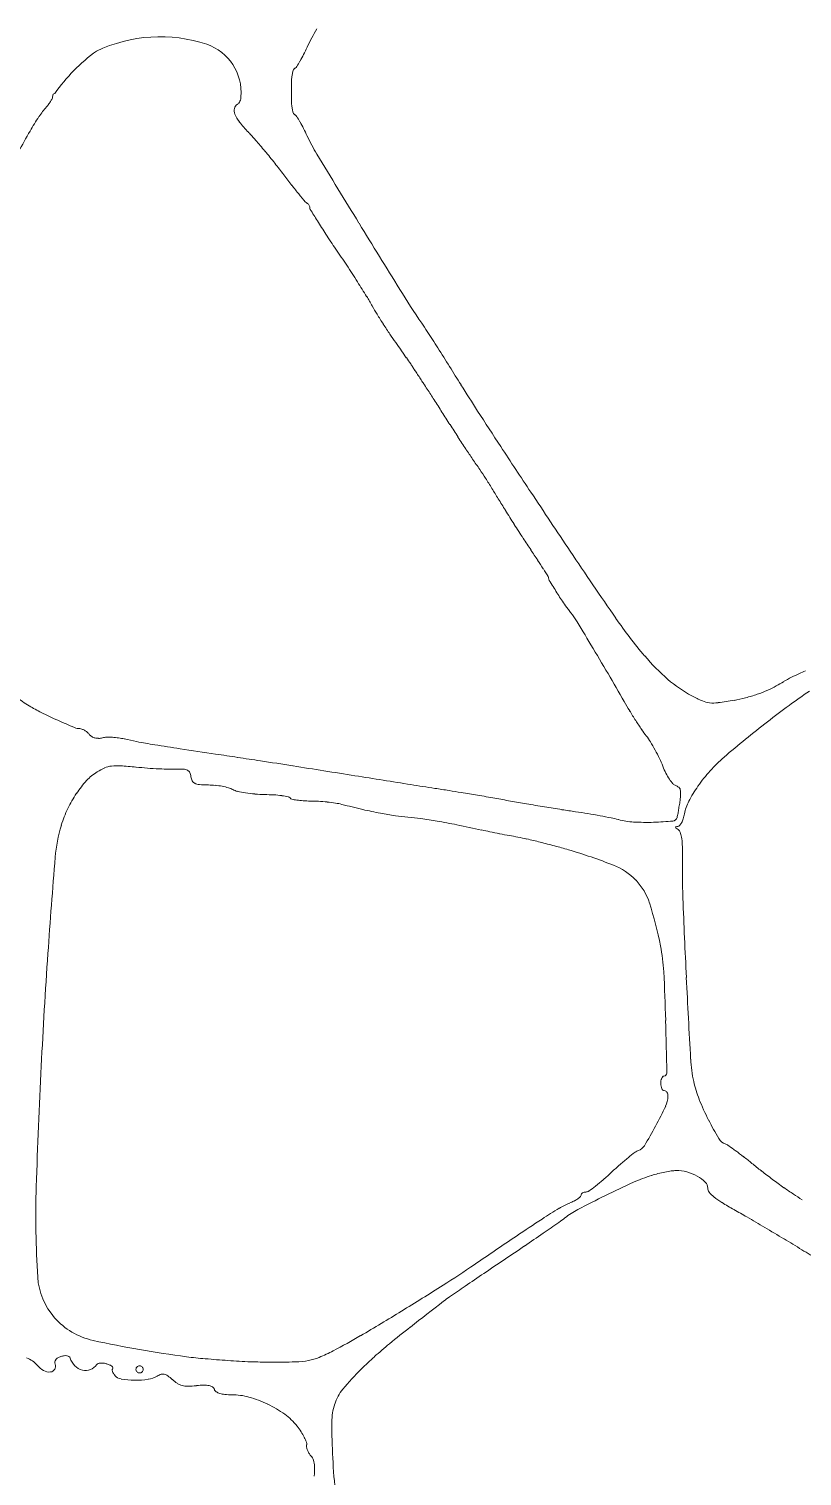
# Model space of a CAD drawing. Header units: millimetres. Extents: x 56222 to 3066687, y -650199 to -121287.
# Drawn here: x 138846.14 to 138853.09, y -183179.49 to -183166.49 of the extents above; entities that cross this region are included whole.
import ezdxf

# ---------------------------------------------------------------- set-up
doc = ezdxf.new("R2010")
doc.units = ezdxf.units.MM
doc.header["$MEASUREMENT"] = 0
doc.layers.add('FURNITURE', color=32, linetype='Continuous', lineweight=9)

msp = doc.modelspace()

# ---------------------------------------------------------------- linework, layer by layer
at = {"layer": 'FURNITURE', "lineweight": 0}
for q in [(138848.501, -183166.957), (138848.501, -183167.148)]:
    msp.add_line((138848.501, -183167.053), q, dxfattribs=at)
for centre, radius, start, end in [((138850.201, -183167.383), 1.722, 148.7523, 154.9293), ((138847.32, -183167.892), 1.332, 71.652, 115.4293), ((138847.588, -183167.062), 0.46, 355.3227, 70.8433), ((138847.692, -183167.988), 1.606, 126.0129, 145.1682), ((138847.437, -183166.116), 1.319, 329.7883, 332.719), ((138846.901, -183165.84), 1.921, 332.7189, 334.9293), ((138848.753, -183166.948), 0.251, 165.1139, 173.2611), ((138848.696, -183166.933), 0.193, 156.331, 165.1141), ((138848.547, -183166.868), 0.0301, 121.7174, 156.331), ((138848.506, -183166.8), 0.0497, 301.7175, 327.4625), ((138847.387, -183166.087), 1.376, 327.4625, 329.7884), ((138848.825, -183166.957), 0.324, 173.2612, 180), ((138846.083, -183166.992), 0.293, 324.21, 330.7743), ((138846.126, -183167.017), 0.244, 330.7743, 337.6216), ((138846.306, -183167.091), 0.0494, 337.6215, 0), ((138846.375, -183167.091), 0.0199, 93.9721, 179.9999), ((138847.953, -183167.098), 0.0933, 321.8905, 334.0956), ((138847.945, -183167.094), 0.102, 334.0956, 345.8374), ((138847.967, -183167.099), 0.0793, 345.8374, 0.0001), ((138848.825, -183167.148), 0.324, 180, 186.7388), ((138848.409, -183168.718), 2.611, 146.5092, 149.858), ((138846.84, -183167.68), 0.729, 137.8553, 146.5092), ((138846.072, -183166.985), 0.306, 317.8553, 324.21), ((138848.072, -183167.223), 0.087, 167.4035, 201.7564), ((138848.045, -183167.217), 0.0594, 121.7174, 167.4034), ((138848.242, -183167.155), 0.27, 201.7565, 218.9081), ((138847.988, -183167.126), 0.0477, 301.7175, 321.8907), ((138848.753, -183167.157), 0.251, 186.7389, 194.8861), ((138848.696, -183167.172), 0.193, 194.8859, 203.669), ((138848.547, -183167.237), 0.0301, 203.669, 238.2826), ((138848.506, -183167.305), 0.0497, 32.5375, 58.2825), ((138847.387, -183168.018), 1.376, 30.2116, 32.5375), ((138850.822, -183170.119), 5.401, 149.858, 152.1401), ((138849.145, -183166.426), 1.431, 218.908, 223.9023), ((138847.437, -183167.989), 1.319, 27.281, 30.2117), ((138846.901, -183168.266), 1.921, 25.0707, 27.2811), ((138846.824, -183168.66), 1.79, 40.8741, 43.9023), ((138843.449, -183171.581), 6.254, 39.6806, 40.8741), ((138850.201, -183166.722), 1.722, 205.0707, 211.2477), ((138842.999, -183171.954), 6.839, 38.5003, 39.6806), ((139016.517, -183065.808), 196.259, 211.24778, 211.45978), ((138844.358, -183170.873), 5.102, 37.0302, 38.5004), ((138854.433, -183163.273), 7.518, 217.0303, 217.9353), ((138851.984, -183165.181), 4.413, 217.9353, 219.284), ((138854.757, -183162.913), 7.996, 219.284, 219.9157), ((138848.656, -183168.017), 0.0418, 219.9158, 246.0376), ((138848.626, -183168.086), 0.0343, 47.3123, 66.0374), ((138848.615, -183168.097), 0.0493, 33.0388, 47.3124), ((138848.615, -183168.097), 0.0492, 18.7612, 33.0387), ((138848.63, -183168.093), 0.0342, 359.9999, 18.7612), ((138848.699, -183168.093), 0.0353, 180, 211.7159), ((138862.659, -183159.465), 16.446, 211.7158, 212.1373), ((138854.566, -183164.55), 6.888, 212.1373, 213.3089), ((138938.463, -183113.564), 104.754, 211.4598, 211.84161), ((138859.078, -183161.585), 12.288, 213.3089, 214.0684), ((138837.757, -183176.003), 13.451, 33.3245, 34.0685), ((138837.198, -183176.37), 14.12, 32.6073, 33.3246), ((138838.492, -183175.543), 12.584, 31.8982, 32.6073), ((138857.138, -183164.069), 9.023, 211.8417, 214.144), ((138847.344, -183170.033), 2.158, 29.2845, 31.8982), ((138851.209, -183167.866), 2.274, 209.2845, 211.4454), ((138853.723, -183166.329), 5.22, 211.4454, 212.6064), ((138853.833, -183166.258), 5.351, 212.6064, 213.7619), ((138851.835, -183167.593), 2.948, 213.7619, 215.5674), ((138846.712, -183171.14), 3.575, 32.7375, 34.144), ((138809.693, -183194.94), 47.585, 32.5257, 32.7375), ((138837.688, -183177.709), 14.444, 35.2344, 35.5674), ((138810.999, -183194.107), 46.036, 32.2777, 32.5256), ((138839.504, -183176.427), 12.22, 34.8569, 35.2343), ((138840.163, -183175.968), 11.418, 34.5136, 34.8569), ((138848.772, -183170.048), 0.97, 32.4229, 34.5136), ((138852.037, -183167.975), 2.898, 212.4229, 213.0339), ((138860.155, -183162.696), 12.582, 213.0339, 213.2393), ((138861.326, -183161.929), 13.981, 213.2392, 213.4437), ((138815.862, -183191.036), 40.284, 32.0035, 32.2776), ((138859.401, -183163.199), 11.675, 213.4437, 213.6777), ((138845.632, -183172.375), 4.871, 32.9312, 33.6776), ((138814.004, -183192.86), 42.554, 32.7796, 32.9311), ((138865.083, -183160.275), 17.759, 212.0036, 212.9052), ((138810.329, -183195.227), 46.925, 32.6198, 32.7795), ((138806.741, -183197.523), 51.185, 32.47, 32.6197), ((138900.076, -183137.632), 59.439, 212.90518, 213.27188), ((138863.26, -183161.558), 15.806, 212.47, 212.9515), ((138861.519, -183162.687), 13.732, 212.9515, 213.4867), ((138860.631, -183163.274), 12.667, 213.4866, 213.9814), ((138931.825, -183116.799), 97.413, 213.27185, 213.56085), ((138851.122, -183169.683), 1.2, 213.9813, 216.7701), ((138849.406, -183170.965), 0.942, 33.3842, 36.7701), ((138844.439, -183174.239), 6.891, 32.6038, 33.3842), ((138843.763, -183174.671), 7.693, 31.7983, 32.6038), ((138843.538, -183174.81), 7.957, 31.013, 31.7984), ((139077.372, -183020.241), 272.076, 213.56087, 213.69517), ((138856.37, -183167.096), 7.014, 211.013, 212.0091), ((138863.28, -183162.777), 15.163, 212.0091, 212.5688), ((138863.439, -183162.676), 15.352, 212.5688, 213.1271), ((138857.261, -183166.707), 7.975, 213.1271, 214.0386), ((138843.779, -183175.814), 8.294, 33.2871, 34.0386), ((138881.223, -183151.032), 36.32, 213.6952, 214.8455), ((138846.829, -183173.811), 4.645, 32.1272, 33.2871), ((138841.285, -183177.293), 11.193, 31.7136, 32.1273), ((138850.786, -183171.421), 0.0234, 0, 31.7137), ((138850.852, -183171.421), 0.042, 180.0001, 211.8644), ((138862.849, -183163.964), 14.168, 211.8643, 212.3907), ((138855.052, -183168.91), 4.935, 212.3907, 213.8215), ((138851.609, -183171.217), 0.79, 213.8215, 219.3616), ((138850.511, -183172.118), 0.63, 31.5863, 39.3616), ((138818.257, -183191.95), 38.494, 31.1785, 31.5862), ((138855.241, -183169.121), 4.662, 214.8456, 220.0673), ((138830.05, -183184.814), 24.709, 30.479, 31.1785), ((138853.121, -183170.904), 1.891, 220.0673, 229.0501), ((138833.331, -183182.883), 20.902, 29.686, 30.479), ((138852.637, -183171.462), 1.152, 229.05, 242.071), ((138854.173, -183174.623), 2.593, 117.044, 118.8726), ((138854.09, -183174.461), 2.411, 115.1935, 117.0441), ((138853.404, -183173.002), 0.798, 110.9753, 115.1934), ((138852.682, -183171.376), 1.25, 242.0709, 246.9188), ((138852.223, -183171.116), 1.427, 284.5214, 288.8994), ((138852.268, -183171.249), 1.287, 288.8994, 293.4595), ((138852.532, -183171.858), 0.624, 293.4595, 301.299), ((138853.78, -183173.91), 1.778, 118.8727, 121.299), ((138856.76, -183177.743), 6.415, 124.2081, 126.21), ((138846.955, -183171.227), 1.569, 233.737, 238.8763), ((138846.901, -183171.316), 1.465, 238.8763, 243.7061), ((138854.409, -183170.867), 3.36, 209.6861, 211.3293), ((138852.281, -183172.317), 0.227, 246.9188, 264.0372), ((138852.291, -183172.223), 0.322, 264.0372, 277.4963), ((138851.847, -183168.843), 3.73, 277.4963, 279.7305), ((138852.263, -183171.273), 1.266, 279.7305, 284.5214), ((138858.227, -183179.746), 8.898, 126.21, 127.7765), ((138848.257, -183168.572), 4.526, 243.7061, 245.79), ((138849.615, -183165.551), 7.838, 245.79, 246.9781), ((138855.424, -183170.249), 4.549, 211.3293, 212.6388), ((138855.103, -183170.455), 4.167, 212.6388, 213.9634), ((138858.608, -183180.237), 9.519, 127.7765, 129.2948), ((138846.599, -183172.65), 0.125, 246.9781, 270), ((138846.599, -183172.825), 0.0502, 68.1596, 90), ((138846.562, -183172.918), 0.15, 58.5227, 68.1595), ((138846.548, -183172.941), 0.177, 49.4495, 58.5227), ((138846.559, -183172.928), 0.161, 39.6901, 49.4495), ((138846.759, -183172.763), 0.0993, 219.6902, 237.4668), ((138846.759, -183172.762), 0.1, 237.4668, 255.1334), ((138846.763, -183172.748), 0.114, 255.1333, 271.5493), ((138846.761, -183172.699), 0.164, 271.5493, 284.0894), ((138846.846, -183173.034), 0.182, 92.0243, 104.0893), ((138846.86, -183173.445), 0.594, 87.0222, 92.0243), ((138846.857, -183173.512), 0.66, 82.1396, 87.0222), ((138846.877, -183173.366), 0.513, 76.2461, 82.1396), ((138847.461, -183170.977), 1.946, 256.2461, 259.5468), ((138852.655, -183172.104), 1.216, 213.9634, 217.2781), ((138851.154, -183173.246), 0.671, 31.5871, 37.2781), ((138858.513, -183180.121), 9.37, 129.2947, 130.8312), ((138848.744, -183164.024), 9.017, 259.5468, 260.6049), ((138849.993, -183156.478), 16.665, 260.605, 261.3924), ((138857.061, -183109.785), 63.89, 261.39239, 261.68231), ((138850.343, -183173.745), 1.623, 28.646, 31.5871), ((138850.285, -183173.777), 1.689, 25.7295, 28.6459), ((138846.989, -183173.533), 0.438, 112.4358, 122.2278), ((138846.911, -183173.344), 0.235, 96.8032, 112.4358), ((138846.936, -183173.556), 0.448, 86.5043, 96.8033), ((138846.739, -183176.78), 3.678, 84.3204, 86.5044), ((138847.523, -183168.9), 4.241, 264.3204, 265.7055), ((138847.561, -183168.393), 4.75, 265.7054, 266.9779), ((138841.5, -183216.224), 43.68, 81.4194, 81.6823), ((138840.592, -183222.238), 49.762, 81.1811, 81.4195), ((138828.228, -183301.929), 130.407, 81.05111, 81.18105), ((138620.143, -184623.341), 1468.102, 81.029, 81.051001), ((138850.904, -183173.478), 1.002, 21.4161, 25.7295), ((138852.484, -183172.859), 0.695, 201.416, 207.0091), ((138853.303, -183174.092), 1.401, 130.8311, 137.9887), ((138847.333, -183173.869), 0.92, 137.0142, 146.1299), ((138847.012, -183173.57), 0.482, 122.2278, 137.0141), ((138847.534, -183168.906), 4.236, 266.9779, 268.2508), ((138847.431, -183172.284), 0.856, 268.2508, 272.4159), ((138847.499, -183173.91), 0.771, 87.579, 92.4159), ((138847.528, -183173.222), 0.0829, 62.6752, 87.579), ((138847.547, -183173.187), 0.0433, 24.2822, 62.6752), ((138847.46, -183173.226), 0.138, 8.091, 24.2821), ((138847.717, -183173.19), 0.121, 188.091, 207.0303), ((138847.652, -183173.223), 0.0481, 207.0304, 244.7887), ((139092.804, -181629.281), 1563.037, 261.028929, 261.038326), ((139083.947, -181685.437), 1506.187, 261.038369, 261.047995), ((138852.337, -183172.934), 0.531, 207.009, 213.8595), ((138852.248, -183172.993), 0.424, 213.8595, 220.934), ((138853.331, -183174.117), 1.439, 137.9887, 145.0064), ((138847.45, -183173.947), 1.061, 146.13, 154.6762), ((138847.68, -183173.162), 0.115, 244.7887, 265.8859), ((138847.767, -183171.963), 1.318, 265.8859, 269.4249), ((138847.747, -183173.93), 0.649, 83.9954, 89.4249), ((138847.734, -183174.048), 0.769, 79.2114, 83.9954), ((138847.751, -183173.96), 0.679, 74.3063, 79.2114), ((138847.886, -183173.48), 0.18, 61.141, 74.3064), ((138848.05, -183173.183), 0.159, 241.141, 257.277), ((138848.249, -183172.3), 1.064, 257.277, 261.2426), ((138848.274, -183172.137), 1.229, 261.2426, 265.2252), ((138848.281, -183172.058), 1.309, 265.2251, 269.0237), ((138848.229, -183175.083), 1.716, 86.2645, 89.0237), ((138848.274, -183174.4), 1.033, 82.2269, 86.2644), ((138848.262, -183174.49), 1.123, 79.2103, 82.2269), ((138848.467, -183173.41), 0.0243, 31.7174, 79.2103), ((139057.258, -181854.855), 1334.68, 261.048027, 261.057424), ((138876.579, -183003.065), 172.341, 261.05745, 261.09984), ((138848.063, -183185.163), 11.976, 80.5666, 81.0999), ((138844.005, -183209.586), 36.734, 80.3354, 80.5666), ((138843.549, -183212.264), 39.451, 80.1065, 80.3354), ((138851.967, -183173.237), 0.051, 220.9339, 254.5321), ((138851.936, -183173.348), 0.0634, 48.1807, 74.5321), ((138851.947, -183173.336), 0.0482, 15.7989, 48.1807), ((138851.269, -183173.32), 0.729, 352.1035, 356.8715), ((138851.884, -183173.354), 0.113, 356.8714, 15.7989), ((138853.15, -183173.991), 1.218, 145.0064, 152.4536), ((138847.474, -183173.959), 1.089, 154.6761, 163.0621), ((138848.509, -183173.385), 0.0242, 211.7175, 256.9498), ((138848.639, -183172.822), 0.602, 256.9498, 261.3523), ((138848.646, -183172.774), 0.65, 261.3523, 266.4153), ((138848.67, -183172.394), 1.031, 266.4154, 270), ((138848.67, -183174.616), 1.191, 86.5444, 90), ((138848.634, -183175.217), 1.793, 84.0014, 86.5443), ((138848.646, -183175.103), 1.678, 81.4267, 84.0014), ((138848.808, -183174.029), 0.592, 75.8259, 81.4267), ((138851.235, -183164.417), 9.322, 255.8259, 257.0151), ((138850.184, -183168.978), 4.642, 257.0151, 259.0188), ((138845.691, -183199.982), 26.983, 79.8022, 80.1066), ((138853.376, -183157.26), 16.425, 259.8022, 260.3103), ((138855.139, -183146.934), 26.9, 260.3104, 260.6615), ((138854.935, -183148.176), 25.641, 260.6614, 261.0155), ((138852.461, -183163.823), 9.8, 261.0154, 261.7415), ((138850.232, -183179.18), 5.718, 80.64, 81.7415), ((138849.662, -183173.111), 2.35, 349.1371, 350.1091), ((138849.468, -183173.077), 2.546, 350.109, 351.1621), ((138849.063, -183173.014), 2.957, 351.1621, 352.1035), ((138852.429, -183173.615), 0.405, 152.4536, 169.3748), ((138847.756, -183174.045), 1.383, 163.0621, 175.2569), ((138849.923, -183170.321), 3.273, 259.0188, 261.4006), ((138849.663, -183172.044), 1.531, 261.4006, 265.6054), ((138849.4, -183175.462), 1.898, 82.0256, 85.6053), ((138849.05, -183177.961), 4.421, 80.1229, 82.0256), ((138848.647, -183180.272), 6.767, 78.5879, 80.1229), ((138846.741, -183189.717), 16.402, 77.7956, 78.5879), ((138850.126, -183179.825), 6.372, 79.6245, 80.6401), ((138850.25, -183179.148), 5.683, 78.61, 79.6245), ((138851.149, -183174.684), 1.13, 75.2509, 78.61), ((138851.616, -183172.913), 0.702, 255.2508, 266.5859), ((138851.691, -183171.653), 1.964, 266.5858, 271.846), ((138851.657, -183170.598), 3.019, 271.846, 275.1323), ((138851.923, -183173.562), 0.0432, 275.1323, 343.5764), ((138851.755, -183173.513), 0.218, 343.5765, 349.137), ((138851.97, -183173.632), 0.022, 270.7283, 319.9314), ((138851.874, -183173.551), 0.148, 319.9313, 331.9837), ((138851.807, -183173.515), 0.224, 331.9836, 342.1618), ((138851.682, -183173.475), 0.355, 342.1618, 349.3748), ((138851.511, -183167.664), 6.16, 257.7956, 258.499), ((138852.767, -183161.491), 12.46, 258.4989, 258.9142), ((138852.763, -183161.508), 12.443, 258.9141, 259.3294), ((138851.58, -183167.786), 6.054, 259.3294, 260.0413), ((138850.26, -183175.309), 1.583, 77.0049, 80.0412), ((138849.093, -183180.364), 6.772, 75.973, 77.0048), ((138851.955, -183173.66), 0.00462, 100.069, 186.9727), ((138851.962, -183173.659), 0.0114, 186.9729, 233.419), ((138851.972, -183173.755), 0.101, 90.7282, 100.0689), ((138852.143, -183173.415), 0.315, 233.4188, 237.6165), ((138851.95, -183173.72), 0.0457, 20.0952, 57.6166), ((138851.736, -183173.798), 0.273, 10.0819, 20.0952), ((138851.524, -183173.835), 0.488, 2.4212, 10.082), ((138848.908, -183181.103), 7.533, 74.9479, 75.973), ((138849.237, -183179.88), 6.267, 73.771, 74.9479), ((138849.689, -183178.329), 4.651, 68.5029, 73.7711), ((138850.614, -183173.874), 1.399, 358.9273, 2.4212), ((138858.985, -183174.03), 6.973, 178.9273, 182.2018), ((138910.677, -183179.265), 64.52, 175.2569, 176.02604), ((138851.184, -183174.531), 0.57, 43.7694, 68.5028), ((138851.218, -183174.499), 0.523, 17.5283, 43.7693), ((138914.398, -183171.9), 62.427, 182.20181, 182.85498), ((138848.261, -183175.432), 3.624, 11.2438, 17.5282), ((138896.586, -183178.286), 50.395, 176.0261, 177.1791), ((138850.204, -183175.046), 1.643, 3.0164, 11.2437), ((138835.376, -183175.828), 16.492, 1.5037, 3.0163), ((138964.396, -183169.407), 112.488, 182.85497, 183.22922), ((138779.668, -183177.29), 72.219, 1.12709, 1.50363), ((138911.723, -183179.032), 65.551, 177.17906, 178.12581), ((138853.366, -183175.671), 1.281, 183.2293, 192.3659), ((138851.968, -183175.961), 0.15, 170.4585, 180), ((138851.948, -183175.961), 0.13, 180, 190.9988), ((138851.909, -183175.952), 0.09, 156.4515, 170.4585), ((138851.901, -183175.971), 0.082, 190.9988, 206.565), ((138851.875, -183175.937), 0.0531, 138.0595, 156.4515), ((138851.846, -183175.911), 0.0146, 90, 138.0596), ((138851.846, -183175.87), 0.0266, 269.9999, 1.127), ((138853.109, -183175.727), 1.018, 192.366, 201.7634), ((138851.872, -183175.985), 0.0505, 206.5651, 226.7278), ((138851.85, -183176.008), 0.0181, 226.7277, 269.9999), ((138851.85, -183176.048), 0.0218, 55.4095, 90), ((138851.841, -183176.062), 0.0389, 32.9617, 55.4094), ((138851.674, -183176.077), 0.208, 334.6003, 360), ((138851.827, -183176.071), 0.055, 14.419, 32.9618), ((138851.806, -183176.077), 0.077, 0, 14.4191), ((138854.243, -183175.275), 2.239, 201.7634, 206.9749), ((138848.576, -183174.605), 3.638, 331.4379, 334.6002), ((138847.738, -183174.149), 4.593, 328.9011, 331.4379), ((138854.69, -183175.047), 2.74, 206.9749, 210.9609), ((138852.444, -183176.395), 0.121, 210.9609, 249.4143), ((138852.354, -183176.635), 0.136, 55.416, 69.4142), ((138852.922, -183178.354), 2.22, 129.0016, 131.4554), ((138852.919, -183178.351), 2.216, 126.9516, 129.0016), ((138851.652, -183176.666), 0.108, 108.5303, 126.9516), ((138851.587, -183176.471), 0.0979, 288.5303, 328.9012), ((138850.923, -183178.709), 2.655, 53.808, 55.416), ((138850.923, -183178.71), 2.656, 51.8878, 53.8081), ((138850.369, -183179.415), 3.553, 50.3438, 51.8878), ((138849.733, -183175.021), 2.392, 310.9716, 313.399), ((138853.458, -183178.961), 3.03, 131.4554, 133.3991), ((138852.016, -183177.676), 0.931, 103.8534, 107.4611), ((138852.102, -183178.024), 1.29, 101.0275, 103.8534), ((138852.082, -183177.921), 1.185, 98.1595, 101.0275), ((138851.966, -183177.117), 0.373, 91.3687, 98.1595), ((138851.965, -183177.074), 0.33, 74.6699, 91.3688), ((138851.942, -183177.158), 0.417, 60.6682, 74.6699), ((138854.61, -183174.3), 3.091, 230.3437, 232.35), ((138856.317, -183172.087), 5.886, 232.3499, 233.5889), ((138854.585, -183177.163), 8.382, 178.1258, 183.6847), ((138850.208, -183175.556), 1.677, 305.0411, 307.5895), ((138850.294, -183175.667), 1.536, 307.5895, 310.9716), ((138855.197, -183184.862), 8.794, 114.3356, 116.1564), ((138852.174, -183178.179), 1.459, 107.4611, 114.3356), ((138851.986, -183177.08), 0.328, 45.1374, 60.6683), ((138852.163, -183176.903), 0.0779, 360, 45.1374), ((138856.268, -183172.153), 5.805, 233.5888, 234.831), ((138854.462, -183174.716), 2.669, 234.831, 237.052), ((138850.816, -183176.591), 0.481, 292.5, 297.6267), ((138850.897, -183176.745), 0.308, 297.6267, 304.7884), ((138850.937, -183176.802), 0.238, 304.7885, 312.1313), ((138855.672, -183185.829), 9.871, 116.1564, 117.7657), ((138851.084, -183176.965), 0.0183, 312.1312, 359.9999), ((138851.122, -183176.965), 0.0196, 146.2465, 180.0001), ((138851.134, -183176.973), 0.0335, 123.6604, 146.2466), ((138851.141, -183176.984), 0.0466, 104.8249, 123.6604), ((138851.145, -183177.001), 0.0641, 90, 104.8251), ((138851.145, -183176.893), 0.0442, 270, 305.0411), ((138852.296, -183176.903), 0.0553, 180, 219.93), ((138852.5, -183176.732), 0.322, 219.93, 230.7733), ((138852.72, -183176.462), 0.67, 230.7732, 238.3006), ((138850.897, -183180.217), 3.886, 55.6868, 57.052), ((138853.794, -183181.892), 5.609, 120.9879, 122.846), ((138851.274, -183177.696), 0.714, 112.5, 120.9878), ((138851.431, -183177.774), 0.768, 117.7656, 128.1886), ((138853.749, -183174.797), 2.627, 238.3005, 241.0268), ((138849.25, -183182.922), 6.66, 59.8775, 61.0268), ((138840.533, -183197.946), 24.03, 59.4352, 59.8775), ((138857.624, -183187.825), 12.67, 122.846, 124.0946), ((138831.792, -183149.734), 33.469, 304.5276, 304.8189), ((138850.255, -183176.279), 1.134, 304.8189, 308.1886), ((138839.364, -183199.925), 26.328, 58.9973, 59.4352), ((138899.437, -183249.595), 87.262, 124.09457, 124.39503), ((138826.705, -183142.194), 42.564, 303.8466, 304.1441), ((138833.578, -183152.33), 30.318, 304.144, 304.5277), ((138842.658, -183194.444), 19.934, 58.4578, 58.9973), ((138878.328, -183219.173), 50.122, 123.8466, 124.0991), ((138860.314, -183165.68), 13.817, 238.4578, 239.1921), ((138844.863, -183169.877), 9.347, 302.3315, 304.395), ((138870.208, -183207.178), 35.637, 124.0992, 124.4253), ((138846.829, -183177.662), 0.61, 183.6848, 221.4391), ((138835.535, -183155.14), 26.788, 301.3906, 302.3314), ((138872.394, -183210.368), 39.504, 124.4253, 124.6719), ((138882.379, -183220.197), 53.334, 127.5596, 127.9662), ((138850.669, -183178.961), 1.316, 124.672, 127.5595), ((138846.857, -183177.637), 0.648, 221.4391, 257.5745), ((138835.377, -183154.88), 27.093, 300.4855, 301.3906), ((138855.235, -183185.412), 9.212, 127.9662, 129.457), ((138848.831, -183168.681), 9.819, 257.5744, 262.543), ((138846.395, -183173.595), 5.375, 297.4838, 300.4855), ((138852.222, -183181.751), 4.47, 129.4571, 131.7429), ((138846.057, -183178.621), 0.203, 55.2121, 72.1175), ((138846.05, -183178.631), 0.215, 38.9988, 55.2121), ((138846.415, -183178.468), 0.0416, 142.9782, 172.1586), ((138846.432, -183178.48), 0.0626, 120.1237, 142.9783), ((138846.471, -183178.547), 0.14, 107.6088, 120.1237), ((138846.48, -183178.576), 0.17, 97.4413, 107.6088), ((138846.468, -183178.487), 0.0801, 79.5824, 97.4412), ((138846.475, -183178.454), 0.0465, 55.2433, 79.5823), ((138846.486, -183178.437), 0.0268, 18.435, 55.2434), ((138846.678, -183178.373), 0.176, 198.435, 225.2689), ((138848.095, -183174.301), 4.151, 262.543, 264.8982), ((138848.478, -183170.015), 8.453, 264.8982, 266.2816), ((138848.478, -183170.012), 8.457, 266.2816, 267.6649), ((138848.303, -183174.29), 4.175, 267.6648, 270.0107), ((138848.518, -183177.685), 0.778, 271.3786, 280.0836), ((138848.575, -183178.006), 0.451, 280.0836, 292.7121), ((138848.105, -183176.883), 1.669, 292.7121, 297.4837), ((138851.317, -183180.738), 3.112, 131.7429, 134.7416), ((138846.353, -183178.385), 0.175, 218.9988, 242.507), ((138846.326, -183178.438), 0.116, 242.5069, 274.5744), ((138846.331, -183178.505), 0.0484, 274.5744, 330.0634), ((138846.326, -183178.502), 0.0543, 330.0634, 20.9937), ((138846.416, -183178.468), 0.0422, 172.1587, 200.9936), ((138846.657, -183178.394), 0.147, 225.2688, 255.9767), ((138846.651, -183178.418), 0.122, 255.9767, 290.3237), ((138846.654, -183178.424), 0.115, 290.3237, 326.0893), ((138846.771, -183178.503), 0.0257, 109.0974, 146.0893), ((138846.792, -183178.565), 0.0914, 94.6868, 109.0974), ((138846.795, -183178.602), 0.129, 82.4105, 94.6869), ((138846.79, -183178.642), 0.169, 72.3912, 82.4105), ((138846.769, -183178.708), 0.238, 65.6462, 72.3912), ((138846.828, -183178.577), 0.0949, 52.2458, 65.6462), ((138846.865, -183178.53), 0.035, 28.7015, 52.2457), ((138846.905, -183178.533), 0.015, 135.0001, 178.7271), ((138846.942, -183178.533), 0.0523, 178.727, 195.9937), ((138846.972, -183178.525), 0.0825, 195.9938, 209.7139), ((138846.889, -183178.517), 0.00743, 314.9998, 28.7014), ((138847.01, -183178.503), 0.126, 209.714, 219.6902), ((138846.983, -183178.525), 0.0922, 219.6902, 261.1045), ((138847.135, -183178.53), 0.0323, 157.376, 180), ((138847.135, -183178.53), 0.0323, 180, 202.624), ((138847.136, -183178.53), 0.0327, 134.9999, 157.3759), ((138847.136, -183178.53), 0.0327, 202.6241, 225.0001), ((138847.136, -183178.53), 0.0327, 112.6241, 135.0001), ((138847.136, -183178.53), 0.0327, 224.9999, 247.3759), ((138847.136, -183178.53), 0.0323, 90, 112.624), ((138847.136, -183178.53), 0.0323, 247.376, 270), ((138847.136, -183178.53), 0.0323, 67.376, 90), ((138847.136, -183178.53), 0.0323, 270, 292.624), ((138847.135, -183178.53), 0.0327, 44.9999, 67.3759), ((138847.135, -183178.53), 0.0327, 292.6241, 315.0001), ((138847.135, -183178.53), 0.0327, 22.6241, 45.0001), ((138847.135, -183178.53), 0.0327, 314.9999, 337.3759), ((138847.136, -183178.53), 0.0323, 360, 22.624), ((138847.136, -183178.53), 0.0323, 337.376, 0), ((138847.186, -183178.417), 0.204, 277.648, 301.9852), ((138847.375, -183178.719), 0.152, 107.6833, 121.9852), ((138847.345, -183178.626), 0.0541, 76.8101, 107.6834), ((138847.339, -183178.653), 0.0822, 53.2863, 76.8101), ((138847.094, -183178.982), 0.492, 47.0268, 53.2863), ((138848.302, -183168.722), 9.744, 270.0106, 271.3786), ((138850.882, -183180.298), 2.493, 134.7416, 140.3848), ((138847.102, -183177.764), 0.863, 261.1046, 269.111), ((138847.102, -183177.79), 0.837, 269.1111, 277.6479), ((138847.624, -183178.413), 0.285, 227.0267, 238.2262), ((138847.556, -183178.523), 0.156, 238.2261, 255.8075), ((138847.569, -183178.468), 0.213, 255.8074, 270.3297), ((138847.566, -183177.886), 0.795, 270.3297, 275.7779), ((138847.745, -183179.65), 0.979, 91.7078, 95.7779), ((138847.721, -183178.867), 0.195, 78.2575, 91.7077), ((138847.745, -183178.754), 0.0799, 55.3816, 78.2575), ((138847.764, -183178.726), 0.0463, 20.9936, 55.3816), ((138847.848, -183178.694), 0.0439, 200.9935, 236.5041), ((138849.269, -183178.963), 0.399, 140.3849, 162.247), ((138847.891, -183178.629), 0.122, 236.5042, 253.0581), ((138847.924, -183178.522), 0.234, 253.0582, 264.7095), ((138847.964, -183178.085), 0.673, 264.7095, 270), ((138847.964, -183179.331), 0.573, 74.4311, 90), ((138847.845, -183179.76), 1.018, 64.3046, 74.4311), ((138847.848, -183179.752), 1.01, 54.1481, 64.3046), ((138849.402, -183179.005), 0.539, 162.2471, 179.9875), ((138848.122, -183179.373), 0.543, 37.9749, 54.1481), ((138847.944, -183179.512), 0.769, 33.3012, 37.9749), ((138848.118, -183179.398), 0.56, 27.3788, 33.3012), ((138855.103, -183179.007), 6.24, 179.9875, 182.9339), ((138848.201, -183179.355), 0.466, 21.5497, 27.3788), ((138848.597, -183179.199), 0.0413, 347.0842, 21.5497), ((138848.686, -183179.219), 0.0507, 167.0843, 190.5908), ((138848.779, -183179.202), 0.145, 190.5908, 201.3232), ((138848.805, -183179.192), 0.173, 201.3231, 211.3323), ((138848.795, -183179.198), 0.162, 211.3323, 221.8591), ((138848.592, -183179.38), 0.111, 17.291, 41.8591), ((138848.495, -183179.41), 0.213, 2.1843, 17.291), ((138854.456, -183179.04), 5.592, 182.9339, 186.3219), ((138848.067, -183179.426), 0.641, 354.4595, 2.1844)]:
    msp.add_arc(centre, radius, start, end, dxfattribs=at)

doc.saveas('drawing.dxf')
